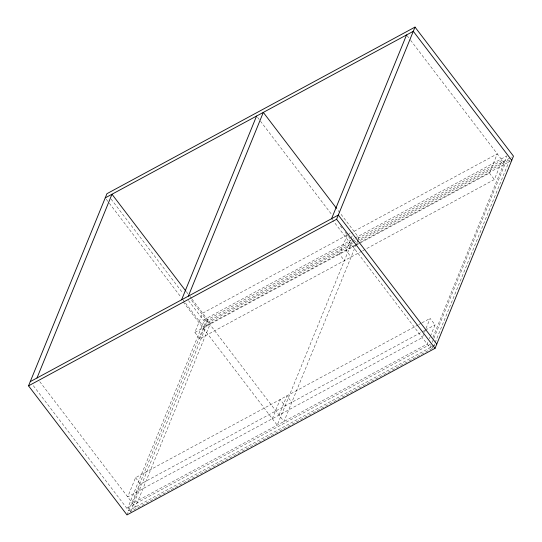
<?xml version="1.0" encoding="UTF-8"?>
<svg xmlns="http://www.w3.org/2000/svg" width="542" height="542" viewBox="0 0 542 542"><rect width="100%" height="100%" fill="white"/><g stroke="black" fill="none" stroke-linecap="round" stroke-linejoin="round"><path stroke-width="0.41" stroke-dasharray="2.71 2.03" d="M418.228 324.841L135.547 477.698L127.709 496.912L422.293 337.619L424.169 333.005M361.948 251.136L199.774 338.831L194.856 332.375L202.694 313.161L347.009 235.12M432.15 348.479L130.615 511.54L127.797 507.847L204.747 319.292L350.681 240.384M126.991 514.9L205.411 322.741L352.74 243.073M424.637 330.485L140.473 484.148L132.627 503.362L427.211 344.068L428.153 341.765M199.774 338.831L207.62 319.611L351.934 241.576M130.615 511.54L207.559 322.978L353.492 244.069M272.301 418.722L280.146 399.508L285.065 405.958M347.293 234.971L339.448 254.184L344.373 260.641M279.042 415.077L286.881 395.863L291.806 402.313M352.151 235.939L346.189 250.54L351.108 256.996M352.212 241.42L277.226 425.179L182.092 300.478M356.399 244.035L283.967 421.534L190.879 299.516M356.717 243.25L357.998 240.126M358.316 239.34L358.953 237.782L336.602 208.48M424.488 332.239L425.741 329.163M426.053 328.398L430.131 318.405L435.057 324.854L430.348 336.386M360.742 242.674L489.433 173.081L497.278 153.867L351.331 232.782M429.406 338.689L430.036 337.151M362.686 250.736L494.358 179.537L502.197 160.317L356.399 239.164M432.956 337.348L506.709 156.618M430.985 345.41L430.023 347.761L333.106 220.716M432.259 342.287L433.532 339.156M433.857 338.377L505.015 164.009L410.66 40.325M433.532 346.514L434.813 343.384M435.131 342.605L509.846 159.524L357.957 241.651M347.754 234.72L350.728 233.107M351.419 239.977L354.4 238.372M355.146 237.965L507.034 155.832M352.679 241.17L355.654 239.564M353.486 242.667L356.46 241.061M357.205 240.655L511.98 156.963M354.746 245.262L203.69 326.941L185.235 302.748M355.491 244.862L358.465 243.25M359.211 242.85L510.401 161.089M194.856 332.375L356.277 245.086M357.022 244.686L359.996 243.073M418.973 324.434L421.202 323.228M421.947 322.829L430.131 318.405M425.382 330.085L435.057 324.854M127.797 507.847L430.084 344.394L432.895 348.079M434.745 345.207L128.705 510.699L32.811 384.996M407.069 35.623L410.145 39.654M489.433 173.081L494.358 179.537M257.592 117.39L331.914 214.815M340.451 226L341.982 228.013M345.24 232.281L348.12 236.061M348.635 236.732L350.166 238.744M331.568 218.697L332.592 220.045M186.333 291.704L187.871 293.723M189.917 296.413L191.462 298.432M191.97 299.103L210.431 323.303L135.446 507.055L39.552 381.358M204.747 319.292L207.559 322.978M111.056 199.056L182.844 293.168M188.487 300.559L205.411 322.741M106.259 199.232L108.827 202.593M109.342 203.264L181.13 297.368M183.182 300.058L184.72 302.07M135.547 477.698L140.473 484.148"/><path stroke-width="0.81" d="M28.53 385.843L106.95 193.684L415.009 27.1L513.47 156.157L435.05 348.316L126.991 514.9L28.53 385.843L336.589 219.259L415.009 27.1M36.985 377.991L111.977 194.239L185.818 291.034M181.584 299.807L256.569 116.049M188.318 296.162L263.31 112.411L336.447 208.277M331.568 218.697L406.554 34.945M105.236 197.884L413.295 31.301L511.75 160.364M30.25 381.636L338.31 215.059L436.764 344.116M336.589 219.259L435.05 348.316"/></g></svg>
